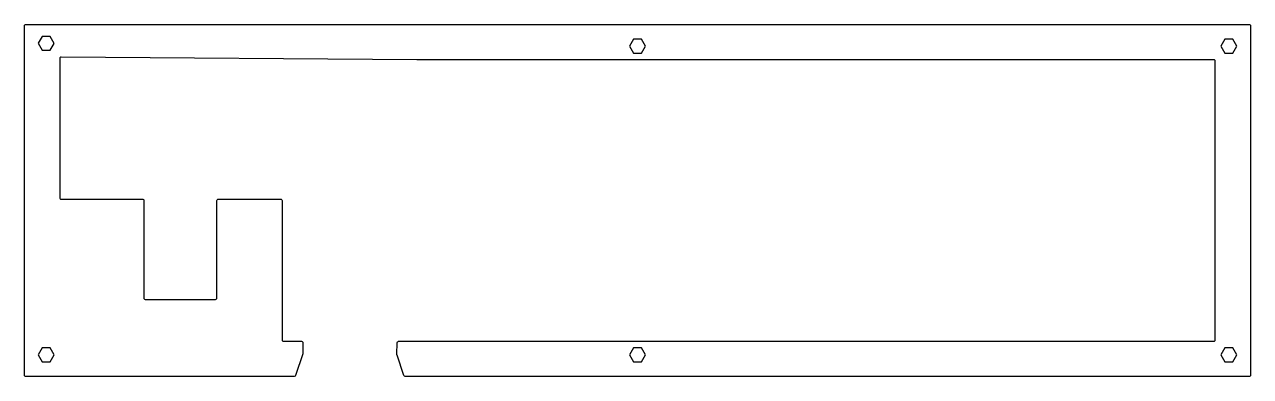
# Model space of a CAD drawing. Header units: millimetres. Extents: x -435 to 17, y -17 to 113.
import ezdxf

# ---------------------------------------------------------------- set-up
doc = ezdxf.new("R2010")
doc.units = ezdxf.units.MM
doc.layers.get('0').update_dxf_attribs({"linetype": 'CONTINUOUS'})

msp = doc.modelspace()

# ---------------------------------------------------------------- linework, layer by layer
msp.add_lwpolyline([(-434.85, 112.13, -0.414214), (-434.35, 112.63), (16.88, 112.63, -0.414214), (17.38, 112.13), (17.38, -16.88, -0.414214), (16.88, -17.38), (-294.44, -17.38, -0.32303), (-294.91, -17.04), (-297.43, -9.46, -0.082408), (-297.46, -9.3), (-297.42, -4.88, -0.411905), (-296.92, -4.38), (3.88, -4.38, 0.414214), (4.38, -3.88), (4.38, 99.13, 0.414214), (3.88, 99.63), (-290.13, 99.63), (-421.35, 100.61, 0.416404), (-421.85, 100.11), (-421.85, 48.62, 0.414214), (-421.35, 48.12), (-391.35, 48.12, -0.414214), (-390.85, 47.62), (-390.85, 11.62, 0.414214), (-390.35, 11.12), (-364.35, 11.12, 0.414214), (-363.85, 11.62), (-363.85, 47.62, -0.414214), (-363.35, 48.12), (-340.35, 48.12, -0.414214), (-339.85, 47.62), (-339.85, -3.88, 0.414214), (-339.35, -4.38), (-332.67, -4.38, -0.414214), (-332.17, -4.88), (-332.17, -8.81, -0.080458), (-332.19, -8.97), (-334.88, -17.04, -0.322991), (-335.35, -17.38), (-434.35, -17.38, -0.414214), (-434.85, -16.88)], format="xyb", close=True)
for points in [[(-425.4, 103.09), (-423.91, 105.63), (-425.36, 108.19), (-428.31, 108.21), (-429.8, 105.68), (-428.34, 103.11)], [(-207.26, 102.08), (-205.79, 104.63), (-207.26, 107.18), (-210.21, 107.18), (-211.68, 104.63), (-210.21, 102.08)], [(10.85, 102.08), (12.33, 104.63), (10.85, 107.18), (7.91, 107.18), (6.44, 104.63), (7.91, 102.08)], [(-425.38, -11.93), (-423.91, -9.38), (-425.38, -6.83), (-428.32, -6.83), (-429.8, -9.38), (-428.32, -11.93)], [(-207.26, -11.93), (-205.79, -9.38), (-207.26, -6.83), (-210.21, -6.83), (-211.68, -9.38), (-210.21, -11.93)], [(10.85, -11.93), (12.33, -9.38), (10.85, -6.83), (7.91, -6.83), (6.44, -9.38), (7.91, -11.93)]]:
    msp.add_lwpolyline(points, close=True)

doc.saveas('drawing.dxf')
